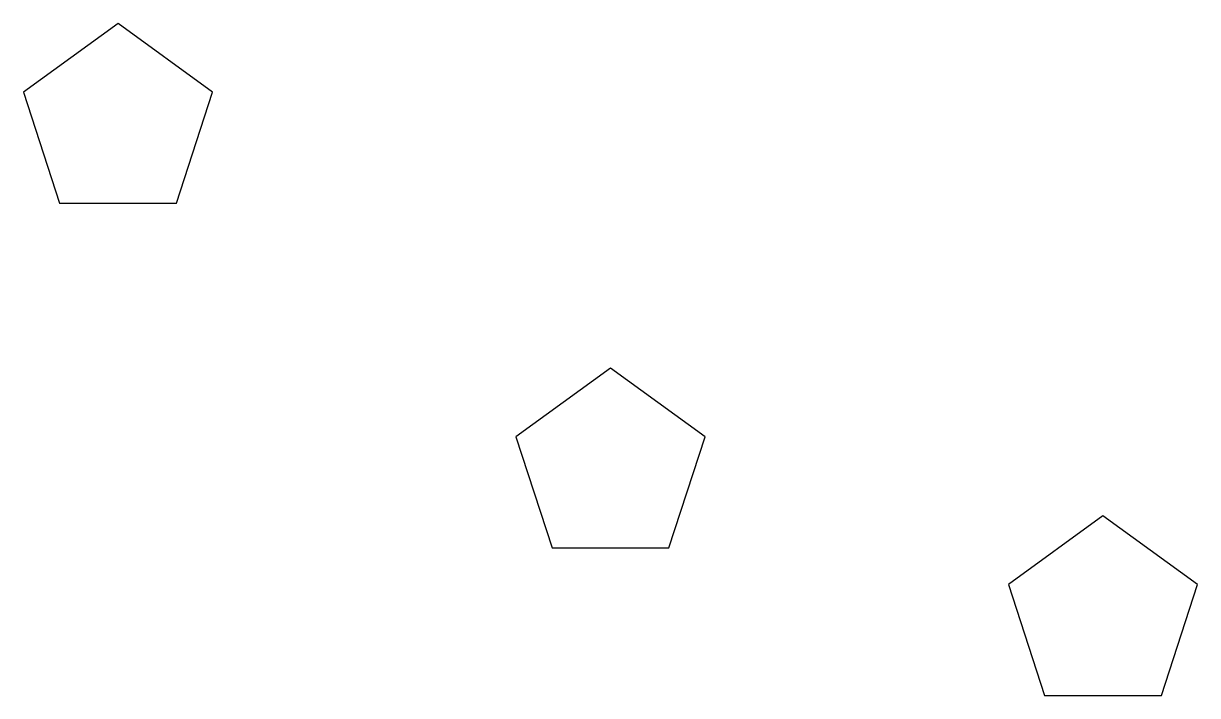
# Model space of a CAD drawing. Units: millimetres at full size, sheet at 1:100. Extents: x -10604 to 3992, y -7551 to 808.
import ezdxf

# ---------------------------------------------------------------- set-up
doc = ezdxf.new("R2010")
doc.units = ezdxf.units.MM
doc.header["$LTSCALE"] = 100
doc.layers.add('0-0', color=7, linetype='Continuous')

msp = doc.modelspace()

# ---------------------------------------------------------------- linework, layer by layer
at = {"layer": '0-0'}
for points in [[(-10155.1, -1428.6), (-8702, -1428.6), (-8253, -46.6), (-9428.6, 807.5), (-10604.1, -46.6)], [(-4032.7, -5714.3), (-2579.6, -5714.3), (-2130.6, -4332.3), (-3306.1, -3478.2), (-4481.7, -4332.3)], [(2089.8, -7551), (3542.9, -7551), (3991.9, -6169.1), (2816.3, -5315), (1640.8, -6169.1)]]:
    msp.add_lwpolyline(points, close=True, dxfattribs=at)

doc.saveas('drawing.dxf')
